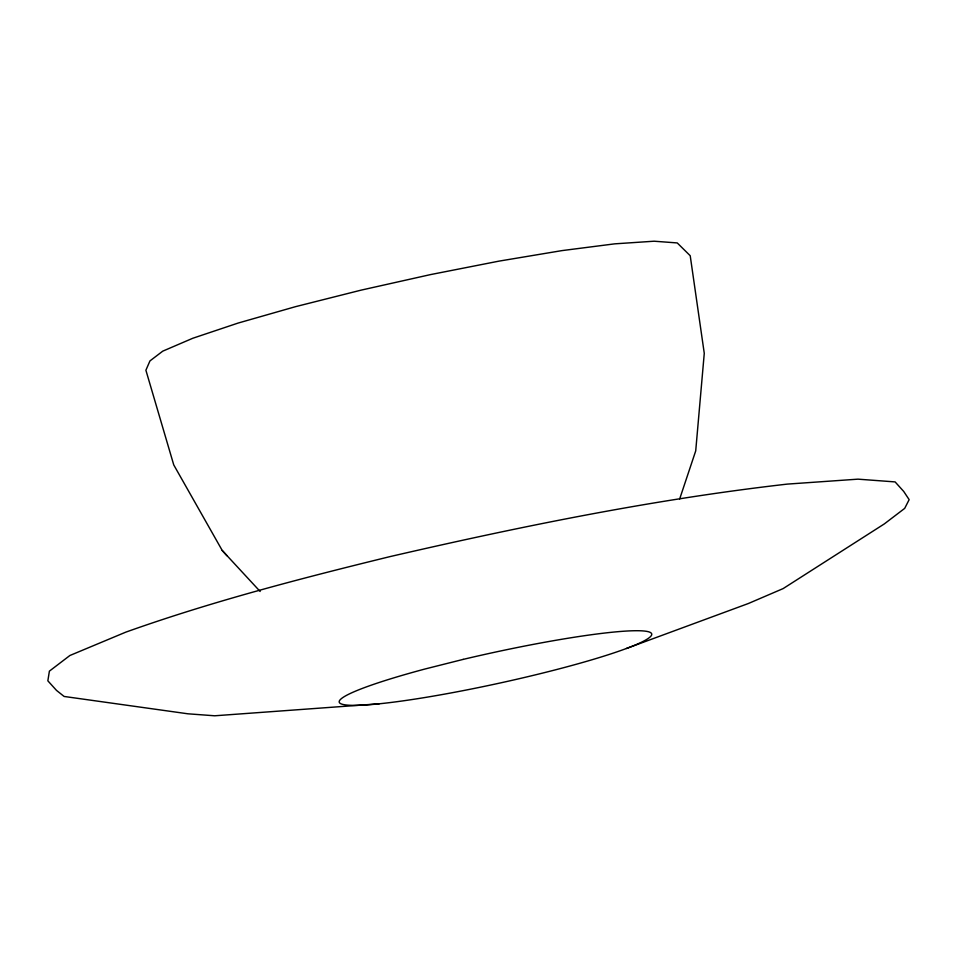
<?xml version="1.0" encoding="UTF-8"?>
<svg xmlns="http://www.w3.org/2000/svg" width="957" height="957" viewBox="0 0 957 957"><rect width="100%" height="100%" fill="white"/><g stroke="black" fill="none" stroke-linecap="round" stroke-linejoin="round"><path stroke-width="1.44" d="M679.685 498.908L695.715 450.891L704.268 353.324L690.212 255.722L677.245 242.934L654.098 241.212L614.741 243.844L561.867 250.626L499.064 261.117L430.626 274.575L361.208 290.115L295.546 306.659L238.102 323.071L192.812 338.252L162.75 351.159L149.962 360.909L145.895 370.227L173.755 464.923L222.239 550.49L227.012 555.766M626.392 648.499L748.35 603.52L783.137 588.591L884.304 523.922L904.688 508.382L909.15 499.638L903.707 491.431L895.106 481.909L857.974 479.158L787.384 484.098C653.428 499.387 521.134 526.338 389.87 556.639C300.941 578.411 212.155 601.367 125.846 632.122L69.897 655.497L49.393 671.144L47.85 680.822L56.523 690.416L64.119 696.457L187.919 713.802L214.691 715.788L379.199 703.802M222.239 550.49L260.148 591.474M463.2 659.385L424.729 669.075A159.879 15.599 -12.3 0 0 399.093 701.409A159.879 15.599 -12.3 0 0 647.662 638.809A159.879 15.599 -12.3 0 0 463.2 659.385"/></g></svg>
